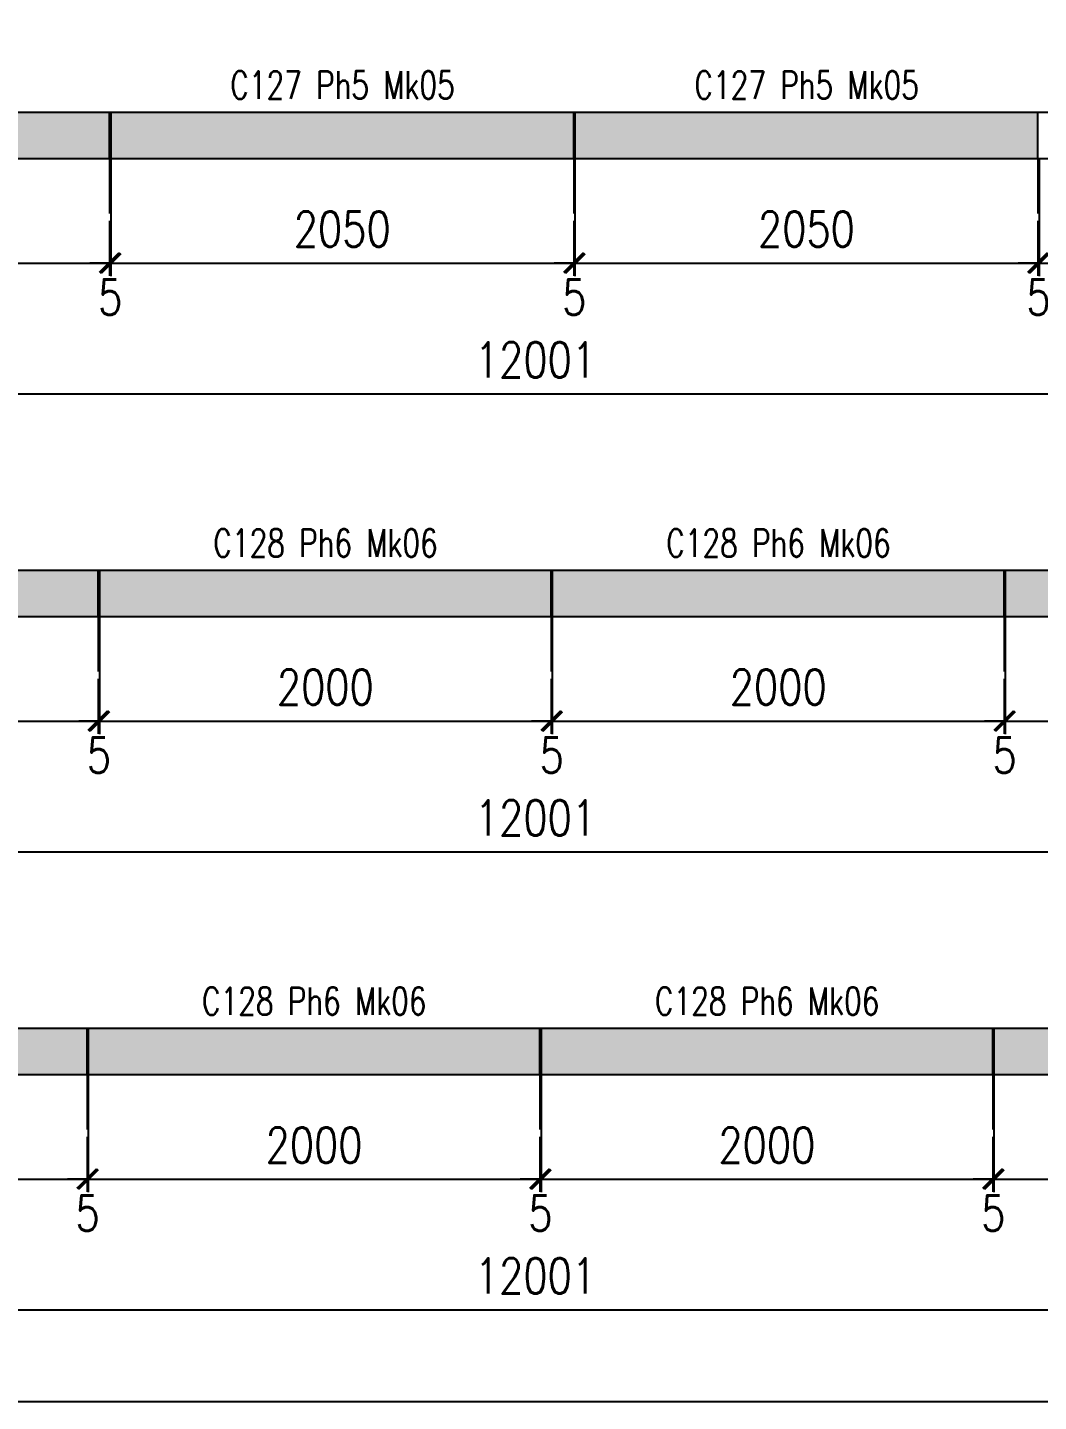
# Model space of a CAD drawing. Header units: millimetres. Extents: x -56 to 421004, y -1 to 91234.
# Drawn here: x 142507 to 146983, y 78414 to 84501 of the extents above; entities that cross this region are included whole.
import ezdxf
from ezdxf.enums import TextEntityAlignment as Align

# ---------------------------------------------------------------- set-up
doc = ezdxf.new("R2010")
doc.units = ezdxf.units.MM
doc.styles.add('EasyCutStyle', font='romans.shx', dxfattribs={"width": 0.8})
doc.styles.add('EasyCutStyleOptimezeBars', font='Romans.shx', dxfattribs={"width": 0.8})
doc.dimstyles.new('EasyCutDimOptimezeBars', dxfattribs={"dimscale": 57.971, "dimtxt": 2.7, "dimasz": 1.5, "dimexe": 1, "dimexo": 0, "dimgap": 1.25, "dimtad": 1, "dimdec": 1, "dimrnd": 0.5, "dimzin": 12, "dimdsep": 46, "dimtxsty": 'EasyCutStyleOptimezeBars', "dimblk": 'ARCHTICK', "dimblk1": 'ARCHTICK', "dimblk2": 'ARCHTICK', "dimcen": 1, "dimdle": 1, "dimclrd": 1, "dimclre": 1, "dimclrt": 3, "dimadec": 3, "dimazin": 0, "dimtfac": 1, "dimtdec": 1, "dimtix": 1, "dimtmove": 0, "dimatfit": 3, "dimfxl": 1, "dimtfill": 1, "dimtolj": 1, "dimtzin": 0, "dimarcsym": 0})

# ---------------------------------------------------------------- blocks, each defined once
blk = doc.blocks.new('_ArchTick')
at = {"color": 0, "linetype": 'ByBlock', "const_width": 0.15}
blk.add_lwpolyline([(-0.5, -0.5), (0.5, 0.5)], dxfattribs=at)
blk = doc.blocks.new('*D675')
at = {"color": 1, "lineweight": -2}
for p, q in [((140820.9, 83921.6), (140820.9, 83399.8)), ((142870.9, 83921.6), (142870.9, 83399.8)), ((140762.9, 83457.8), (142928.9, 83457.8))]:
    blk.add_line(p, q, dxfattribs=at)
at = {"layer": 'Defpoints', "color": 0}
for p in [(140820.9, 83921.6), (142870.9, 83921.6), (142870.9, 83457.8)]:
    blk.add_point(p, dxfattribs=at)
at = {"color": 1, "lineweight": -2, "xscale": 86.9637, "yscale": 86.9637, "zscale": 86.9637, "rotation": 180}
blk.add_blockref('_ArchTick', (140820.9, 83457.8), dxfattribs=at)
at = {"color": 1, "lineweight": -2, "xscale": 86.9637, "yscale": 86.9637, "zscale": 86.9637}
blk.add_blockref('_ArchTick', (142870.9, 83457.8), dxfattribs=at)
at = {"color": 3, "insert": (141845.9, 83608.5), "char_height": 156.53, "attachment_point": 5, "style": 'EasyCutStyleOptimezeBars', "bg_fill": 3, "box_fill_scale": 1.1, "bg_fill_color": 256, "bg_fill_true_color": 13158600, "bg_fill_transparency": 3960140}
blk.add_mtext('\\A1;2050', dxfattribs=at)
blk = doc.blocks.new('*D676')
at = {"color": 1, "lineweight": -2}
for p, q in [((142870.9, 83921.6), (142870.9, 83399.8)), ((142875.9, 83921.6), (142875.9, 83399.8)), ((142870.9, 83457.8), (142783.9, 83457.8)), ((142870.9, 83457.8), (142875.9, 83457.8)), ((142875.9, 83457.8), (142962.9, 83457.8))]:
    blk.add_line(p, q, dxfattribs=at)
at = {"layer": 'Defpoints', "color": 0}
for p in [(142870.9, 83921.6), (142875.9, 83921.6), (142875.9, 83457.8)]:
    blk.add_point(p, dxfattribs=at)
at = {"color": 1, "lineweight": -2, "xscale": 86.9637, "yscale": 86.9637, "zscale": 86.9637}
blk.add_blockref('_ArchTick', (142870.9, 83457.8), dxfattribs=at)
at = {"color": 1, "lineweight": -2, "xscale": 86.9637, "yscale": 86.9637, "zscale": 86.9637, "rotation": 180}
blk.add_blockref('_ArchTick', (142875.9, 83457.8), dxfattribs=at)
at = {"color": 3, "char_height": 156.53, "attachment_point": 5, "style": 'EasyCutStyleOptimezeBars', "bg_fill": 3, "box_fill_scale": 1.1, "bg_fill_color": 256, "bg_fill_true_color": 13158600}
for s, insert, bg_fill_transparency in [('\\A1;', (142873.4, 83660.7), 12330688), ('\\A1;5', (142873.4, 83307), 0)]:
    blk.add_mtext(s, dxfattribs=dict(at, insert=insert, bg_fill_transparency=bg_fill_transparency))
blk = doc.blocks.new('*D677')
at = {"color": 1, "lineweight": -2}
for p, q in [((142875.9, 83921.6), (142875.9, 83399.8)), ((144925.9, 83921.6), (144925.9, 83399.8)), ((142817.9, 83457.8), (144983.9, 83457.8))]:
    blk.add_line(p, q, dxfattribs=at)
at = {"layer": 'Defpoints', "color": 0}
for p in [(142875.9, 83921.6), (144925.9, 83921.6), (144925.9, 83457.8)]:
    blk.add_point(p, dxfattribs=at)
at = {"color": 1, "lineweight": -2, "xscale": 86.9637, "yscale": 86.9637, "zscale": 86.9637, "rotation": 180}
blk.add_blockref('_ArchTick', (142875.9, 83457.8), dxfattribs=at)
at = {"color": 1, "lineweight": -2, "xscale": 86.9637, "yscale": 86.9637, "zscale": 86.9637}
blk.add_blockref('_ArchTick', (144925.9, 83457.8), dxfattribs=at)
at = {"color": 3, "insert": (143900.9, 83608.5), "char_height": 156.53, "attachment_point": 5, "style": 'EasyCutStyleOptimezeBars', "bg_fill": 3, "box_fill_scale": 1.1, "bg_fill_color": 256, "bg_fill_true_color": 13158600, "bg_fill_transparency": 0}
blk.add_mtext('\\A1;2050', dxfattribs=at)
blk = doc.blocks.new('*D678')
at = {"color": 1, "lineweight": -2}
for p, q in [((144925.9, 83921.6), (144925.9, 83399.8)), ((144930.9, 83921.6), (144930.9, 83399.8)), ((144925.9, 83457.8), (144838.9, 83457.8)), ((144925.9, 83457.8), (144930.9, 83457.8)), ((144930.9, 83457.8), (145017.9, 83457.8))]:
    blk.add_line(p, q, dxfattribs=at)
at = {"layer": 'Defpoints', "color": 0}
for p in [(144925.9, 83921.6), (144930.9, 83921.6), (144930.9, 83457.8)]:
    blk.add_point(p, dxfattribs=at)
at = {"color": 1, "lineweight": -2, "xscale": 86.9637, "yscale": 86.9637, "zscale": 86.9637}
blk.add_blockref('_ArchTick', (144925.9, 83457.8), dxfattribs=at)
at = {"color": 1, "lineweight": -2, "xscale": 86.9637, "yscale": 86.9637, "zscale": 86.9637, "rotation": 180}
blk.add_blockref('_ArchTick', (144930.9, 83457.8), dxfattribs=at)
at = {"color": 3, "char_height": 156.53, "attachment_point": 5, "style": 'EasyCutStyleOptimezeBars', "bg_fill": 3, "box_fill_scale": 1.1, "bg_fill_color": 256, "bg_fill_true_color": 13158600}
for s, insert, bg_fill_transparency in [('\\A1;', (144928.4, 83660.7), 3984224), ('\\A1;5', (144928.4, 83307), 12330688)]:
    blk.add_mtext(s, dxfattribs=dict(at, insert=insert, bg_fill_transparency=bg_fill_transparency))
blk = doc.blocks.new('*D679')
at = {"color": 1, "lineweight": -2}
for p, q in [((144930.9, 83921.6), (144930.9, 83399.8)), ((146980.9, 83921.6), (146980.9, 83399.8)), ((144872.9, 83457.8), (147038.9, 83457.8))]:
    blk.add_line(p, q, dxfattribs=at)
at = {"layer": 'Defpoints', "color": 0}
for p in [(144930.9, 83921.6), (146980.9, 83921.6), (146980.9, 83457.8)]:
    blk.add_point(p, dxfattribs=at)
at = {"color": 1, "lineweight": -2, "xscale": 86.9637, "yscale": 86.9637, "zscale": 86.9637, "rotation": 180}
blk.add_blockref('_ArchTick', (144930.9, 83457.8), dxfattribs=at)
at = {"color": 1, "lineweight": -2, "xscale": 86.9637, "yscale": 86.9637, "zscale": 86.9637}
blk.add_blockref('_ArchTick', (146980.9, 83457.8), dxfattribs=at)
at = {"color": 3, "insert": (145955.9, 83608.5), "char_height": 156.53, "attachment_point": 5, "style": 'EasyCutStyleOptimezeBars', "bg_fill": 3, "box_fill_scale": 1.1, "bg_fill_color": 256, "bg_fill_true_color": 13158600, "bg_fill_transparency": 0}
blk.add_mtext('\\A1;2050', dxfattribs=at)
blk = doc.blocks.new('*D680')
at = {"color": 1, "lineweight": -2}
for p, q in [((146980.9, 83921.6), (146980.9, 83399.8)), ((146985.9, 83921.6), (146985.9, 83399.8)), ((146980.9, 83457.8), (146893.9, 83457.8)), ((146980.9, 83457.8), (146985.9, 83457.8)), ((146985.9, 83457.8), (147072.9, 83457.8))]:
    blk.add_line(p, q, dxfattribs=at)
at = {"layer": 'Defpoints', "color": 0}
for p in [(146980.9, 83921.6), (146985.9, 83921.6), (146985.9, 83457.8)]:
    blk.add_point(p, dxfattribs=at)
at = {"color": 1, "lineweight": -2, "xscale": 86.9637, "yscale": 86.9637, "zscale": 86.9637}
blk.add_blockref('_ArchTick', (146980.9, 83457.8), dxfattribs=at)
at = {"color": 1, "lineweight": -2, "xscale": 86.9637, "yscale": 86.9637, "zscale": 86.9637, "rotation": 180}
blk.add_blockref('_ArchTick', (146985.9, 83457.8), dxfattribs=at)
at = {"color": 3, "char_height": 156.53, "attachment_point": 5, "style": 'EasyCutStyleOptimezeBars', "bg_fill": 3, "box_fill_scale": 1.1, "bg_fill_color": 256, "bg_fill_true_color": 13158600}
for s, insert, bg_fill_transparency in [('\\A1;', (146983.4, 83660.7), 12331204), ('\\A1;5', (146983.4, 83307), 0)]:
    blk.add_mtext(s, dxfattribs=dict(at, insert=insert, bg_fill_transparency=bg_fill_transparency))
blk = doc.blocks.new('*D681')
at = {"color": 1, "lineweight": -2}
for p, q in [((146985.9, 83921.6), (146985.9, 83399.8)), ((149035.9, 83921.6), (149035.9, 83399.8)), ((146927.9, 83457.8), (149093.9, 83457.8))]:
    blk.add_line(p, q, dxfattribs=at)
at = {"layer": 'Defpoints', "color": 0}
for p in [(146985.9, 83921.6), (149035.9, 83921.6), (149035.9, 83457.8)]:
    blk.add_point(p, dxfattribs=at)
at = {"color": 1, "lineweight": -2, "xscale": 86.9637, "yscale": 86.9637, "zscale": 86.9637, "rotation": 180}
blk.add_blockref('_ArchTick', (146985.9, 83457.8), dxfattribs=at)
at = {"color": 1, "lineweight": -2, "xscale": 86.9637, "yscale": 86.9637, "zscale": 86.9637}
blk.add_blockref('_ArchTick', (149035.9, 83457.8), dxfattribs=at)
at = {"color": 3, "insert": (148010.9, 83608.5), "char_height": 156.53, "attachment_point": 5, "style": 'EasyCutStyleOptimezeBars', "bg_fill": 3, "box_fill_scale": 1.1, "bg_fill_color": 256, "bg_fill_true_color": 13158600, "bg_fill_transparency": 0}
blk.add_mtext('\\A1;2050', dxfattribs=at)
blk = doc.blocks.new('*D685')
at = {"color": 1, "lineweight": -2}
for p, q in [((138755.9, 83921.6), (138755.9, 82820)), ((150756.9, 83921.6), (150756.9, 82820)), ((138697.9, 82878), (150814.9, 82878))]:
    blk.add_line(p, q, dxfattribs=at)
at = {"layer": 'Defpoints', "color": 0}
for p in [(138755.9, 83921.6), (150756.9, 83921.6), (150756.9, 82878)]:
    blk.add_point(p, dxfattribs=at)
at = {"color": 1, "lineweight": -2, "xscale": 86.9637, "yscale": 86.9637, "zscale": 86.9637, "rotation": 180}
blk.add_blockref('_ArchTick', (138755.9, 82878), dxfattribs=at)
at = {"color": 1, "lineweight": -2, "xscale": 86.9637, "yscale": 86.9637, "zscale": 86.9637}
blk.add_blockref('_ArchTick', (150756.9, 82878), dxfattribs=at)
at = {"color": 3, "insert": (144756.4, 83028.8), "char_height": 156.53, "attachment_point": 5, "style": 'EasyCutStyleOptimezeBars', "bg_fill": 3, "box_fill_scale": 1.1, "bg_fill_color": 256, "bg_fill_true_color": 13158600, "bg_fill_transparency": 4074544}
blk.add_mtext('\\A1;12001', dxfattribs=at)
blk = doc.blocks.new('*D690')
at = {"color": 1, "lineweight": -2}
for p, q in [((140820.9, 81892.4), (140820.9, 81370.7)), ((142820.9, 81892.4), (142820.9, 81370.7)), ((140762.9, 81428.6), (142878.9, 81428.6))]:
    blk.add_line(p, q, dxfattribs=at)
at = {"layer": 'Defpoints', "color": 0}
for p in [(140820.9, 81892.4), (142820.9, 81892.4), (142820.9, 81428.6)]:
    blk.add_point(p, dxfattribs=at)
at = {"color": 1, "lineweight": -2, "xscale": 86.9637, "yscale": 86.9637, "zscale": 86.9637, "rotation": 180}
blk.add_blockref('_ArchTick', (140820.9, 81428.6), dxfattribs=at)
at = {"color": 1, "lineweight": -2, "xscale": 86.9637, "yscale": 86.9637, "zscale": 86.9637}
blk.add_blockref('_ArchTick', (142820.9, 81428.6), dxfattribs=at)
at = {"color": 3, "insert": (141820.9, 81579.4), "char_height": 156.53, "attachment_point": 5, "style": 'EasyCutStyleOptimezeBars', "bg_fill": 3, "box_fill_scale": 1.1, "bg_fill_color": 256, "bg_fill_true_color": 13158600, "bg_fill_transparency": 4541744}
blk.add_mtext('\\A1;2000', dxfattribs=at)
blk = doc.blocks.new('*D691')
at = {"color": 1, "lineweight": -2}
for p, q in [((142820.9, 81892.4), (142820.9, 81370.7)), ((142825.9, 81892.4), (142825.9, 81370.7)), ((142820.9, 81428.6), (142733.9, 81428.6)), ((142820.9, 81428.6), (142825.9, 81428.6)), ((142825.9, 81428.6), (142912.9, 81428.6))]:
    blk.add_line(p, q, dxfattribs=at)
at = {"layer": 'Defpoints', "color": 0}
for p in [(142820.9, 81892.4), (142825.9, 81892.4), (142825.9, 81428.6)]:
    blk.add_point(p, dxfattribs=at)
at = {"color": 1, "lineweight": -2, "xscale": 86.9637, "yscale": 86.9637, "zscale": 86.9637}
blk.add_blockref('_ArchTick', (142820.9, 81428.6), dxfattribs=at)
at = {"color": 1, "lineweight": -2, "xscale": 86.9637, "yscale": 86.9637, "zscale": 86.9637, "rotation": 180}
blk.add_blockref('_ArchTick', (142825.9, 81428.6), dxfattribs=at)
at = {"color": 3, "char_height": 156.53, "attachment_point": 5, "style": 'EasyCutStyleOptimezeBars', "bg_fill": 3, "box_fill_scale": 1.1, "bg_fill_color": 256, "bg_fill_true_color": 13158600}
for s, insert, bg_fill_transparency in [('\\A1;', (142823.4, 81631.5), 4546848), ('\\A1;5', (142823.4, 81277.9), 12339500)]:
    blk.add_mtext(s, dxfattribs=dict(at, insert=insert, bg_fill_transparency=bg_fill_transparency))
blk = doc.blocks.new('*D692')
at = {"color": 1, "lineweight": -2}
for p, q in [((142825.9, 81892.4), (142825.9, 81370.7)), ((144825.9, 81892.4), (144825.9, 81370.7)), ((142767.9, 81428.6), (144883.9, 81428.6))]:
    blk.add_line(p, q, dxfattribs=at)
at = {"layer": 'Defpoints', "color": 0}
for p in [(142825.9, 81892.4), (144825.9, 81892.4), (144825.9, 81428.6)]:
    blk.add_point(p, dxfattribs=at)
at = {"color": 1, "lineweight": -2, "xscale": 86.9637, "yscale": 86.9637, "zscale": 86.9637, "rotation": 180}
blk.add_blockref('_ArchTick', (142825.9, 81428.6), dxfattribs=at)
at = {"color": 1, "lineweight": -2, "xscale": 86.9637, "yscale": 86.9637, "zscale": 86.9637}
blk.add_blockref('_ArchTick', (144825.9, 81428.6), dxfattribs=at)
at = {"color": 3, "insert": (143825.9, 81579.4), "char_height": 156.53, "attachment_point": 5, "style": 'EasyCutStyleOptimezeBars', "bg_fill": 3, "box_fill_scale": 1.1, "bg_fill_color": 256, "bg_fill_true_color": 13158600, "bg_fill_transparency": 4562172}
blk.add_mtext('\\A1;2000', dxfattribs=at)
blk = doc.blocks.new('*D693')
at = {"color": 1, "lineweight": -2}
for p, q in [((144825.9, 81892.4), (144825.9, 81370.7)), ((144830.9, 81892.4), (144830.9, 81370.7)), ((144825.9, 81428.6), (144738.9, 81428.6)), ((144825.9, 81428.6), (144830.9, 81428.6)), ((144830.9, 81428.6), (144917.9, 81428.6))]:
    blk.add_line(p, q, dxfattribs=at)
at = {"layer": 'Defpoints', "color": 0}
for p in [(144825.9, 81892.4), (144830.9, 81892.4), (144830.9, 81428.6)]:
    blk.add_point(p, dxfattribs=at)
at = {"color": 1, "lineweight": -2, "xscale": 86.9637, "yscale": 86.9637, "zscale": 86.9637}
blk.add_blockref('_ArchTick', (144825.9, 81428.6), dxfattribs=at)
at = {"color": 1, "lineweight": -2, "xscale": 86.9637, "yscale": 86.9637, "zscale": 86.9637, "rotation": 180}
blk.add_blockref('_ArchTick', (144830.9, 81428.6), dxfattribs=at)
at = {"color": 3, "char_height": 156.53, "attachment_point": 5, "style": 'EasyCutStyleOptimezeBars', "bg_fill": 3, "box_fill_scale": 1.1, "bg_fill_color": 256, "bg_fill_true_color": 13158600, "bg_fill_transparency": 0}
for s, insert in [('\\A1;', (144828.4, 81631.5)), ('\\A1;5', (144828.4, 81277.9))]:
    blk.add_mtext(s, dxfattribs=dict(at, insert=insert))
blk = doc.blocks.new('*D694')
at = {"color": 1, "lineweight": -2}
for p, q in [((144830.9, 81892.4), (144830.9, 81370.7)), ((146830.9, 81892.4), (146830.9, 81370.7)), ((144772.9, 81428.6), (146888.9, 81428.6))]:
    blk.add_line(p, q, dxfattribs=at)
at = {"layer": 'Defpoints', "color": 0}
for p in [(144830.9, 81892.4), (146830.9, 81892.4), (146830.9, 81428.6)]:
    blk.add_point(p, dxfattribs=at)
at = {"color": 1, "lineweight": -2, "xscale": 86.9637, "yscale": 86.9637, "zscale": 86.9637, "rotation": 180}
blk.add_blockref('_ArchTick', (144830.9, 81428.6), dxfattribs=at)
at = {"color": 1, "lineweight": -2, "xscale": 86.9637, "yscale": 86.9637, "zscale": 86.9637}
blk.add_blockref('_ArchTick', (146830.9, 81428.6), dxfattribs=at)
at = {"color": 3, "insert": (145830.9, 81579.4), "char_height": 156.53, "attachment_point": 5, "style": 'EasyCutStyleOptimezeBars', "bg_fill": 3, "box_fill_scale": 1.1, "bg_fill_color": 256, "bg_fill_true_color": 13158600, "bg_fill_transparency": 4576268}
blk.add_mtext('\\A1;2000', dxfattribs=at)
blk = doc.blocks.new('*D695')
at = {"color": 1, "lineweight": -2}
for p, q in [((146830.9, 81892.4), (146830.9, 81370.7)), ((146835.9, 81892.4), (146835.9, 81370.7)), ((146830.9, 81428.6), (146743.9, 81428.6)), ((146830.9, 81428.6), (146835.9, 81428.6)), ((146835.9, 81428.6), (146922.9, 81428.6))]:
    blk.add_line(p, q, dxfattribs=at)
at = {"layer": 'Defpoints', "color": 0}
for p in [(146830.9, 81892.4), (146835.9, 81892.4), (146835.9, 81428.6)]:
    blk.add_point(p, dxfattribs=at)
at = {"color": 1, "lineweight": -2, "xscale": 86.9637, "yscale": 86.9637, "zscale": 86.9637}
blk.add_blockref('_ArchTick', (146830.9, 81428.6), dxfattribs=at)
at = {"color": 1, "lineweight": -2, "xscale": 86.9637, "yscale": 86.9637, "zscale": 86.9637, "rotation": 180}
blk.add_blockref('_ArchTick', (146835.9, 81428.6), dxfattribs=at)
at = {"color": 3, "char_height": 156.53, "attachment_point": 5, "style": 'EasyCutStyleOptimezeBars', "bg_fill": 3, "box_fill_scale": 1.1, "bg_fill_color": 256, "bg_fill_true_color": 13158600}
for s, insert, bg_fill_transparency in [('\\A1;', (146833.4, 81631.5), 12333268), ('\\A1;5', (146833.4, 81277.9), 12333784)]:
    blk.add_mtext(s, dxfattribs=dict(at, insert=insert, bg_fill_transparency=bg_fill_transparency))
blk = doc.blocks.new('*D696')
at = {"color": 1, "lineweight": -2}
for p, q in [((146835.9, 81892.4), (146835.9, 81370.7)), ((148835.9, 81892.4), (148835.9, 81370.7)), ((146777.9, 81428.6), (148893.9, 81428.6))]:
    blk.add_line(p, q, dxfattribs=at)
at = {"layer": 'Defpoints', "color": 0}
for p in [(146835.9, 81892.4), (148835.9, 81892.4), (148835.9, 81428.6)]:
    blk.add_point(p, dxfattribs=at)
at = {"color": 1, "lineweight": -2, "xscale": 86.9637, "yscale": 86.9637, "zscale": 86.9637, "rotation": 180}
blk.add_blockref('_ArchTick', (146835.9, 81428.6), dxfattribs=at)
at = {"color": 1, "lineweight": -2, "xscale": 86.9637, "yscale": 86.9637, "zscale": 86.9637}
blk.add_blockref('_ArchTick', (148835.9, 81428.6), dxfattribs=at)
at = {"color": 3, "insert": (147835.9, 81579.4), "char_height": 156.53, "attachment_point": 5, "style": 'EasyCutStyleOptimezeBars', "bg_fill": 3, "box_fill_scale": 1.1, "bg_fill_color": 256, "bg_fill_true_color": 13158600, "bg_fill_transparency": 0}
blk.add_mtext('\\A1;2000', dxfattribs=at)
blk = doc.blocks.new('*D700')
at = {"color": 1, "lineweight": -2}
for p, q in [((138755.9, 81892.4), (138755.9, 80790.9)), ((150756.9, 81892.4), (150756.9, 80790.9)), ((138697.9, 80848.9), (150814.9, 80848.9))]:
    blk.add_line(p, q, dxfattribs=at)
at = {"layer": 'Defpoints', "color": 0}
for p in [(138755.9, 81892.4), (150756.9, 81892.4), (150756.9, 80848.9)]:
    blk.add_point(p, dxfattribs=at)
at = {"color": 1, "lineweight": -2, "xscale": 86.9637, "yscale": 86.9637, "zscale": 86.9637, "rotation": 180}
blk.add_blockref('_ArchTick', (138755.9, 80848.9), dxfattribs=at)
at = {"color": 1, "lineweight": -2, "xscale": 86.9637, "yscale": 86.9637, "zscale": 86.9637}
blk.add_blockref('_ArchTick', (150756.9, 80848.9), dxfattribs=at)
at = {"color": 3, "insert": (144756.4, 80999.6), "char_height": 156.53, "attachment_point": 5, "style": 'EasyCutStyleOptimezeBars', "bg_fill": 3, "box_fill_scale": 1.1, "bg_fill_color": 256, "bg_fill_true_color": 13158600, "bg_fill_transparency": 4954380}
blk.add_mtext('\\A1;12001', dxfattribs=at)
blk = doc.blocks.new('*D705')
at = {"color": 1, "lineweight": -2}
for p, q in [((140770.9, 79863.3), (140770.9, 79341.5)), ((142770.9, 79863.3), (142770.9, 79341.5)), ((140712.9, 79399.5), (142828.9, 79399.5))]:
    blk.add_line(p, q, dxfattribs=at)
at = {"layer": 'Defpoints', "color": 0}
for p in [(140770.9, 79863.3), (142770.9, 79863.3), (142770.9, 79399.5)]:
    blk.add_point(p, dxfattribs=at)
at = {"color": 1, "lineweight": -2, "xscale": 86.9637, "yscale": 86.9637, "zscale": 86.9637, "rotation": 180}
blk.add_blockref('_ArchTick', (140770.9, 79399.5), dxfattribs=at)
at = {"color": 1, "lineweight": -2, "xscale": 86.9637, "yscale": 86.9637, "zscale": 86.9637}
blk.add_blockref('_ArchTick', (142770.9, 79399.5), dxfattribs=at)
at = {"color": 3, "insert": (141770.9, 79550.2), "char_height": 156.53, "attachment_point": 5, "style": 'EasyCutStyleOptimezeBars', "bg_fill": 3, "box_fill_scale": 1.1, "bg_fill_color": 256, "bg_fill_true_color": 13158600, "bg_fill_transparency": 10218828}
blk.add_mtext('\\A1;2000', dxfattribs=at)
blk = doc.blocks.new('*D706')
at = {"color": 1, "lineweight": -2}
for p, q in [((142770.9, 79863.3), (142770.9, 79341.5)), ((142775.9, 79863.3), (142775.9, 79341.5)), ((142770.9, 79399.5), (142683.9, 79399.5)), ((142770.9, 79399.5), (142775.9, 79399.5)), ((142775.9, 79399.5), (142862.9, 79399.5))]:
    blk.add_line(p, q, dxfattribs=at)
at = {"layer": 'Defpoints', "color": 0}
for p in [(142770.9, 79863.3), (142775.9, 79863.3), (142775.9, 79399.5)]:
    blk.add_point(p, dxfattribs=at)
at = {"color": 1, "lineweight": -2, "xscale": 86.9637, "yscale": 86.9637, "zscale": 86.9637}
blk.add_blockref('_ArchTick', (142770.9, 79399.5), dxfattribs=at)
at = {"color": 1, "lineweight": -2, "xscale": 86.9637, "yscale": 86.9637, "zscale": 86.9637, "rotation": 180}
blk.add_blockref('_ArchTick', (142775.9, 79399.5), dxfattribs=at)
at = {"color": 3, "char_height": 156.53, "attachment_point": 5, "style": 'EasyCutStyleOptimezeBars', "bg_fill": 3, "box_fill_scale": 1.1, "bg_fill_color": 256, "bg_fill_true_color": 13158600}
for s, insert, bg_fill_transparency in [('\\A1;', (142773.4, 79602.4), 4961604), ('\\A1;5', (142773.4, 79248.7), 0)]:
    blk.add_mtext(s, dxfattribs=dict(at, insert=insert, bg_fill_transparency=bg_fill_transparency))
blk = doc.blocks.new('*D707')
at = {"color": 1, "lineweight": -2}
for p, q in [((142775.9, 79863.3), (142775.9, 79341.5)), ((144775.9, 79863.3), (144775.9, 79341.5)), ((142717.9, 79399.5), (144833.9, 79399.5))]:
    blk.add_line(p, q, dxfattribs=at)
at = {"layer": 'Defpoints', "color": 0}
for p in [(142775.9, 79863.3), (144775.9, 79863.3), (144775.9, 79399.5)]:
    blk.add_point(p, dxfattribs=at)
at = {"color": 1, "lineweight": -2, "xscale": 86.9637, "yscale": 86.9637, "zscale": 86.9637, "rotation": 180}
blk.add_blockref('_ArchTick', (142775.9, 79399.5), dxfattribs=at)
at = {"color": 1, "lineweight": -2, "xscale": 86.9637, "yscale": 86.9637, "zscale": 86.9637}
blk.add_blockref('_ArchTick', (144775.9, 79399.5), dxfattribs=at)
at = {"color": 3, "insert": (143775.9, 79550.2), "char_height": 156.53, "attachment_point": 5, "style": 'EasyCutStyleOptimezeBars', "bg_fill": 3, "box_fill_scale": 1.1, "bg_fill_color": 256, "bg_fill_true_color": 13158600, "bg_fill_transparency": 0}
blk.add_mtext('\\A1;2000', dxfattribs=at)
blk = doc.blocks.new('*D708')
at = {"color": 1, "lineweight": -2}
for p, q in [((144775.9, 79863.3), (144775.9, 79341.5)), ((144780.9, 79863.3), (144780.9, 79341.5)), ((144775.9, 79399.5), (144688.9, 79399.5)), ((144775.9, 79399.5), (144780.9, 79399.5)), ((144780.9, 79399.5), (144867.9, 79399.5))]:
    blk.add_line(p, q, dxfattribs=at)
at = {"layer": 'Defpoints', "color": 0}
for p in [(144775.9, 79863.3), (144780.9, 79863.3), (144780.9, 79399.5)]:
    blk.add_point(p, dxfattribs=at)
at = {"color": 1, "lineweight": -2, "xscale": 86.9637, "yscale": 86.9637, "zscale": 86.9637}
blk.add_blockref('_ArchTick', (144775.9, 79399.5), dxfattribs=at)
at = {"color": 1, "lineweight": -2, "xscale": 86.9637, "yscale": 86.9637, "zscale": 86.9637, "rotation": 180}
blk.add_blockref('_ArchTick', (144780.9, 79399.5), dxfattribs=at)
at = {"color": 3, "char_height": 156.53, "attachment_point": 5, "style": 'EasyCutStyleOptimezeBars', "bg_fill": 3, "box_fill_scale": 1.1, "bg_fill_color": 256, "bg_fill_true_color": 13158600}
for s, insert, bg_fill_transparency in [('\\A1;', (144778.4, 79602.4), 10242912), ('\\A1;5', (144778.4, 79248.7), 4961604)]:
    blk.add_mtext(s, dxfattribs=dict(at, insert=insert, bg_fill_transparency=bg_fill_transparency))
blk = doc.blocks.new('*D709')
at = {"color": 1, "lineweight": -2}
for p, q in [((144780.9, 79863.3), (144780.9, 79341.5)), ((146780.9, 79863.3), (146780.9, 79341.5)), ((144722.9, 79399.5), (146838.9, 79399.5))]:
    blk.add_line(p, q, dxfattribs=at)
at = {"layer": 'Defpoints', "color": 0}
for p in [(144780.9, 79863.3), (146780.9, 79863.3), (146780.9, 79399.5)]:
    blk.add_point(p, dxfattribs=at)
at = {"color": 1, "lineweight": -2, "xscale": 86.9637, "yscale": 86.9637, "zscale": 86.9637, "rotation": 180}
blk.add_blockref('_ArchTick', (144780.9, 79399.5), dxfattribs=at)
at = {"color": 1, "lineweight": -2, "xscale": 86.9637, "yscale": 86.9637, "zscale": 86.9637}
blk.add_blockref('_ArchTick', (146780.9, 79399.5), dxfattribs=at)
at = {"color": 3, "insert": (145780.9, 79550.2), "char_height": 156.53, "attachment_point": 5, "style": 'EasyCutStyleOptimezeBars', "bg_fill": 3, "box_fill_scale": 1.1, "bg_fill_color": 256, "bg_fill_true_color": 13158600, "bg_fill_transparency": 0}
blk.add_mtext('\\A1;2000', dxfattribs=at)
blk = doc.blocks.new('*D710')
at = {"color": 1, "lineweight": -2}
for p, q in [((146780.9, 79863.3), (146780.9, 79341.5)), ((146785.9, 79863.3), (146785.9, 79341.5)), ((146780.9, 79399.5), (146693.9, 79399.5)), ((146780.9, 79399.5), (146785.9, 79399.5)), ((146785.9, 79399.5), (146872.9, 79399.5))]:
    blk.add_line(p, q, dxfattribs=at)
at = {"layer": 'Defpoints', "color": 0}
for p in [(146780.9, 79863.3), (146785.9, 79863.3), (146785.9, 79399.5)]:
    blk.add_point(p, dxfattribs=at)
at = {"color": 1, "lineweight": -2, "xscale": 86.9637, "yscale": 86.9637, "zscale": 86.9637}
blk.add_blockref('_ArchTick', (146780.9, 79399.5), dxfattribs=at)
at = {"color": 1, "lineweight": -2, "xscale": 86.9637, "yscale": 86.9637, "zscale": 86.9637, "rotation": 180}
blk.add_blockref('_ArchTick', (146785.9, 79399.5), dxfattribs=at)
at = {"color": 3, "char_height": 156.53, "attachment_point": 5, "style": 'EasyCutStyleOptimezeBars', "bg_fill": 3, "box_fill_scale": 1.1, "bg_fill_color": 256, "bg_fill_true_color": 13158600}
for s, insert, bg_fill_transparency in [('\\A1;', (146783.4, 79602.4), 4962120), ('\\A1;5', (146783.4, 79248.7), 0)]:
    blk.add_mtext(s, dxfattribs=dict(at, insert=insert, bg_fill_transparency=bg_fill_transparency))
blk = doc.blocks.new('*D711')
at = {"color": 1, "lineweight": -2}
for p, q in [((146785.9, 79863.3), (146785.9, 79341.5)), ((148785.9, 79863.3), (148785.9, 79341.5)), ((146727.9, 79399.5), (148843.9, 79399.5))]:
    blk.add_line(p, q, dxfattribs=at)
at = {"layer": 'Defpoints', "color": 0}
for p in [(146785.9, 79863.3), (148785.9, 79863.3), (148785.9, 79399.5)]:
    blk.add_point(p, dxfattribs=at)
at = {"color": 1, "lineweight": -2, "xscale": 86.9637, "yscale": 86.9637, "zscale": 86.9637, "rotation": 180}
blk.add_blockref('_ArchTick', (146785.9, 79399.5), dxfattribs=at)
at = {"color": 1, "lineweight": -2, "xscale": 86.9637, "yscale": 86.9637, "zscale": 86.9637}
blk.add_blockref('_ArchTick', (148785.9, 79399.5), dxfattribs=at)
at = {"color": 3, "insert": (147785.9, 79550.2), "char_height": 156.53, "attachment_point": 5, "style": 'EasyCutStyleOptimezeBars', "bg_fill": 3, "box_fill_scale": 1.1, "bg_fill_color": 256, "bg_fill_true_color": 13158600, "bg_fill_transparency": 0}
blk.add_mtext('\\A1;2000', dxfattribs=at)
blk = doc.blocks.new('*D715')
at = {"color": 1, "lineweight": -2}
for p, q in [((138755.9, 79863.3), (138755.9, 78761.7)), ((150756.9, 79863.3), (150756.9, 78761.7)), ((138697.9, 78819.7), (150814.9, 78819.7))]:
    blk.add_line(p, q, dxfattribs=at)
at = {"layer": 'Defpoints', "color": 0}
for p in [(138755.9, 79863.3), (150756.9, 79863.3), (150756.9, 78819.7)]:
    blk.add_point(p, dxfattribs=at)
at = {"color": 1, "lineweight": -2, "xscale": 86.9637, "yscale": 86.9637, "zscale": 86.9637, "rotation": 180}
blk.add_blockref('_ArchTick', (138755.9, 78819.7), dxfattribs=at)
at = {"color": 1, "lineweight": -2, "xscale": 86.9637, "yscale": 86.9637, "zscale": 86.9637}
blk.add_blockref('_ArchTick', (150756.9, 78819.7), dxfattribs=at)
at = {"color": 3, "insert": (144756.4, 78970.5), "char_height": 156.53, "attachment_point": 5, "style": 'EasyCutStyleOptimezeBars', "bg_fill": 3, "box_fill_scale": 1.1, "bg_fill_color": 256, "bg_fill_true_color": 13158600, "bg_fill_transparency": 4963152}
blk.add_mtext('\\A1;12001', dxfattribs=at)

msp = doc.modelspace()

# ---------------------------------------------------------------- linework, layer by layer
at = {"color": 5}
msp.add_lwpolyline([(134117.84, 78413.89), (151336.65, 78413.89), (151336.65, 90588.8), (134117.84, 90588.8)], close=True, dxfattribs=at)
at = {"color": 231, "true_color": 0xfd58be}
for points in [[(138755.9, 83921.59), (150756.9, 83921.59), (150756.9, 84124.5), (138755.9, 84124.5)], [(138755.9, 81892.43), (150756.9, 81892.43), (150756.9, 82095.35), (138755.9, 82095.35)], [(138755.9, 79863.28), (150756.9, 79863.28), (150756.9, 80066.2), (138755.9, 80066.2)]]:
    msp.add_lwpolyline(points, close=True, dxfattribs=at)
at = {"color": 7}
for points in [[(140820.9, 83921.59), (142870.9, 83921.59), (142870.9, 84124.5), (140820.9, 84124.5)], [(142875.9, 83921.59), (144925.9, 83921.59), (144925.9, 84124.5), (142875.9, 84124.5)], [(144930.9, 83921.59), (146980.9, 83921.59), (146980.9, 84124.5), (144930.9, 84124.5)], [(140820.9, 81892.43), (142820.9, 81892.43), (142820.9, 82095.35), (140820.9, 82095.35)], [(142825.9, 81892.43), (144825.9, 81892.43), (144825.9, 82095.35), (142825.9, 82095.35)], [(144830.9, 81892.43), (146830.9, 81892.43), (146830.9, 82095.35), (144830.9, 82095.35)], [(146835.9, 81892.43), (148835.9, 81892.43), (148835.9, 82095.35), (146835.9, 82095.35)], [(140770.9, 79863.28), (142770.9, 79863.28), (142770.9, 80066.2), (140770.9, 80066.2)], [(142775.9, 79863.28), (144775.9, 79863.28), (144775.9, 80066.2), (142775.9, 80066.2)], [(144780.9, 79863.28), (146780.9, 79863.28), (146780.9, 80066.2), (144780.9, 80066.2)], [(146785.9, 79863.28), (148785.9, 79863.28), (148785.9, 80066.2), (146785.9, 80066.2)]]:
    msp.add_lwpolyline(points, close=True, dxfattribs=at)
at = {"color": 54, "true_color": 0xa29717}
for points in [[(140820.9, 83921.59), (142870.9, 83921.59), (140820.9, 84124.5), (142870.9, 84124.5)], [(142875.9, 83921.59), (144925.9, 83921.59), (142875.9, 84124.5), (144925.9, 84124.5)], [(144930.9, 83921.59), (146980.9, 83921.59), (144930.9, 84124.5), (146980.9, 84124.5)]]:
    msp.add_solid(points, dxfattribs=at)
at = {"color": 54, "true_color": 0xa19317}
for points in [[(140820.9, 81892.43), (142820.9, 81892.43), (140820.9, 82095.35), (142820.9, 82095.35)], [(142825.9, 81892.43), (144825.9, 81892.43), (142825.9, 82095.35), (144825.9, 82095.35)], [(144830.9, 81892.43), (146830.9, 81892.43), (144830.9, 82095.35), (146830.9, 82095.35)], [(146835.9, 81892.43), (148835.9, 81892.43), (146835.9, 82095.35), (148835.9, 82095.35)], [(140770.9, 79863.28), (142770.9, 79863.28), (140770.9, 80066.2), (142770.9, 80066.2)], [(142775.9, 79863.28), (144775.9, 79863.28), (142775.9, 80066.2), (144775.9, 80066.2)], [(144780.9, 79863.28), (146780.9, 79863.28), (144780.9, 80066.2), (146780.9, 80066.2)], [(146785.9, 79863.28), (148785.9, 79863.28), (146785.9, 80066.2), (148785.9, 80066.2)]]:
    msp.add_solid(points, dxfattribs=at)

# ---------------------------------------------------------------- texts
at = {"style": 'EasyCutStyle', "width": 0.75}
for s, p in [('C127 Ph5 Mk05', (143901.9, 84185.38)), ('C127 Ph5 Mk05', (145956.9, 84185.38)), ('C128 Ph6 Mk06', (143826.9, 82156.22)), ('C128 Ph6 Mk06', (145831.9, 82156.22)), ('C128 Ph6 Mk06', (143776.9, 80127.07)), ('C128 Ph6 Mk06', (145781.9, 80127.07))]:
    msp.add_text(s, height=121.7492, dxfattribs=at).set_placement(p, align=Align.CENTER)

# ---------------------------------------------------------------- next in the draw order: dimensions: what is measured, and where the dimension line sits
for base, p1, p2, picture, middle in [((142870.9, 83457.78), (140820.9, 83921.59), (142870.9, 83921.59), '*D675', (141845.9, 83608.52)), ((142820.9, 81428.63), (140820.9, 81892.43), (142820.9, 81892.43), '*D690', (141820.9, 81579.36)), ((142770.9, 79399.47), (140770.9, 79863.28), (142770.9, 79863.28), '*D705', (141770.9, 79550.21))]:
    dim = msp.add_linear_dim(base=base, p1=p1, p2=p2, dimstyle='EasyCutDimOptimezeBars', override={"dimscale": 57.9758, "dimtad": 1})
    dim.commit()
    dim.dimension.update_dxf_attribs({"geometry": picture, "text_midpoint": middle})

# ---------------------------------------------------------------- next in the draw order: dimensions: what is measured, and where the dimension line sits
for base, p1, p2, picture, middle in [((142875.9, 83457.78), (142870.9, 83921.59), (142875.9, 83921.59), '*D676', (142873.4, 83457.78)), ((142825.9, 81428.63), (142820.9, 81892.43), (142825.9, 81892.43), '*D691', (142823.4, 81428.63)), ((142775.9, 79399.47), (142770.9, 79863.28), (142775.9, 79863.28), '*D706', (142773.4, 79399.47))]:
    dim = msp.add_linear_dim(base=base, p1=p1, p2=p2, text='\\X<>', dimstyle='EasyCutDimOptimezeBars', override={"dimscale": 57.9758})
    dim.commit()
    dim.dimension.update_dxf_attribs({"geometry": picture, "text_midpoint": middle})

# ---------------------------------------------------------------- next in the draw order: dimensions: what is measured, and where the dimension line sits
for base, p1, p2, picture, middle in [((144925.9, 83457.78), (142875.9, 83921.59), (144925.9, 83921.59), '*D677', (143900.9, 83608.52)), ((144825.9, 81428.63), (142825.9, 81892.43), (144825.9, 81892.43), '*D692', (143825.9, 81579.36)), ((144775.9, 79399.47), (142775.9, 79863.28), (144775.9, 79863.28), '*D707', (143775.9, 79550.21))]:
    dim = msp.add_linear_dim(base=base, p1=p1, p2=p2, dimstyle='EasyCutDimOptimezeBars', override={"dimscale": 57.9758, "dimtad": 1})
    dim.commit()
    dim.dimension.update_dxf_attribs({"geometry": picture, "text_midpoint": middle})

# ---------------------------------------------------------------- next in the draw order: dimensions: what is measured, and where the dimension line sits
for base, p1, p2, picture, middle in [((144930.9, 83457.78), (144925.9, 83921.59), (144930.9, 83921.59), '*D678', (144928.4, 83457.78)), ((144830.9, 81428.63), (144825.9, 81892.43), (144830.9, 81892.43), '*D693', (144828.4, 81428.63)), ((144780.9, 79399.47), (144775.9, 79863.28), (144780.9, 79863.28), '*D708', (144778.4, 79399.47))]:
    dim = msp.add_linear_dim(base=base, p1=p1, p2=p2, text='\\X<>', dimstyle='EasyCutDimOptimezeBars', override={"dimscale": 57.9758})
    dim.commit()
    dim.dimension.update_dxf_attribs({"geometry": picture, "text_midpoint": middle})

# ---------------------------------------------------------------- next in the draw order: dimensions: what is measured, and where the dimension line sits
for base, p1, p2, picture, middle in [((146980.9, 83457.78), (144930.9, 83921.59), (146980.9, 83921.59), '*D679', (145955.9, 83608.52)), ((146830.9, 81428.63), (144830.9, 81892.43), (146830.9, 81892.43), '*D694', (145830.9, 81579.36)), ((146780.9, 79399.47), (144780.9, 79863.28), (146780.9, 79863.28), '*D709', (145780.9, 79550.21))]:
    dim = msp.add_linear_dim(base=base, p1=p1, p2=p2, dimstyle='EasyCutDimOptimezeBars', override={"dimscale": 57.9758, "dimtad": 1})
    dim.commit()
    dim.dimension.update_dxf_attribs({"geometry": picture, "text_midpoint": middle})

# ---------------------------------------------------------------- next in the draw order: dimensions: what is measured, and where the dimension line sits
for base, p1, p2, picture, middle in [((146985.9, 83457.78), (146980.9, 83921.59), (146985.9, 83921.59), '*D680', (146983.4, 83457.78)), ((146835.9, 81428.63), (146830.9, 81892.43), (146835.9, 81892.43), '*D695', (146833.4, 81428.63)), ((146785.9, 79399.47), (146780.9, 79863.28), (146785.9, 79863.28), '*D710', (146783.4, 79399.47))]:
    dim = msp.add_linear_dim(base=base, p1=p1, p2=p2, text='\\X<>', dimstyle='EasyCutDimOptimezeBars', override={"dimscale": 57.9758})
    dim.commit()
    dim.dimension.update_dxf_attribs({"geometry": picture, "text_midpoint": middle})

# ---------------------------------------------------------------- next in the draw order: dimensions: what is measured, and where the dimension line sits
for base, p1, p2, picture, middle in [((149035.9, 83457.78), (146985.9, 83921.59), (149035.9, 83921.59), '*D681', (148010.9, 83608.52)), ((148835.9, 81428.63), (146835.9, 81892.43), (148835.9, 81892.43), '*D696', (147835.9, 81579.36)), ((148785.9, 79399.47), (146785.9, 79863.28), (148785.9, 79863.28), '*D711', (147785.9, 79550.21))]:
    dim = msp.add_linear_dim(base=base, p1=p1, p2=p2, dimstyle='EasyCutDimOptimezeBars', override={"dimscale": 57.9758, "dimtad": 1})
    dim.commit()
    dim.dimension.update_dxf_attribs({"geometry": picture, "text_midpoint": middle})

# ---------------------------------------------------------------- next in the draw order: dimensions: what is measured, and where the dimension line sits
for base, p1, p2, picture, middle in [((150756.9, 82878.02), (138755.9, 83921.59), (150756.9, 83921.59), '*D685', (144756.4, 83028.76)), ((150756.9, 80848.87), (138755.9, 81892.43), (150756.9, 81892.43), '*D700', (144756.4, 80999.61)), ((150756.9, 78819.72), (138755.9, 79863.28), (150756.9, 79863.28), '*D715', (144756.4, 78970.45))]:
    dim = msp.add_linear_dim(base=base, p1=p1, p2=p2, dimstyle='EasyCutDimOptimezeBars', override={"dimscale": 57.9758, "dimtad": 1})
    dim.commit()
    dim.dimension.update_dxf_attribs({"geometry": picture, "text_midpoint": middle})

doc.saveas('drawing.dxf')
